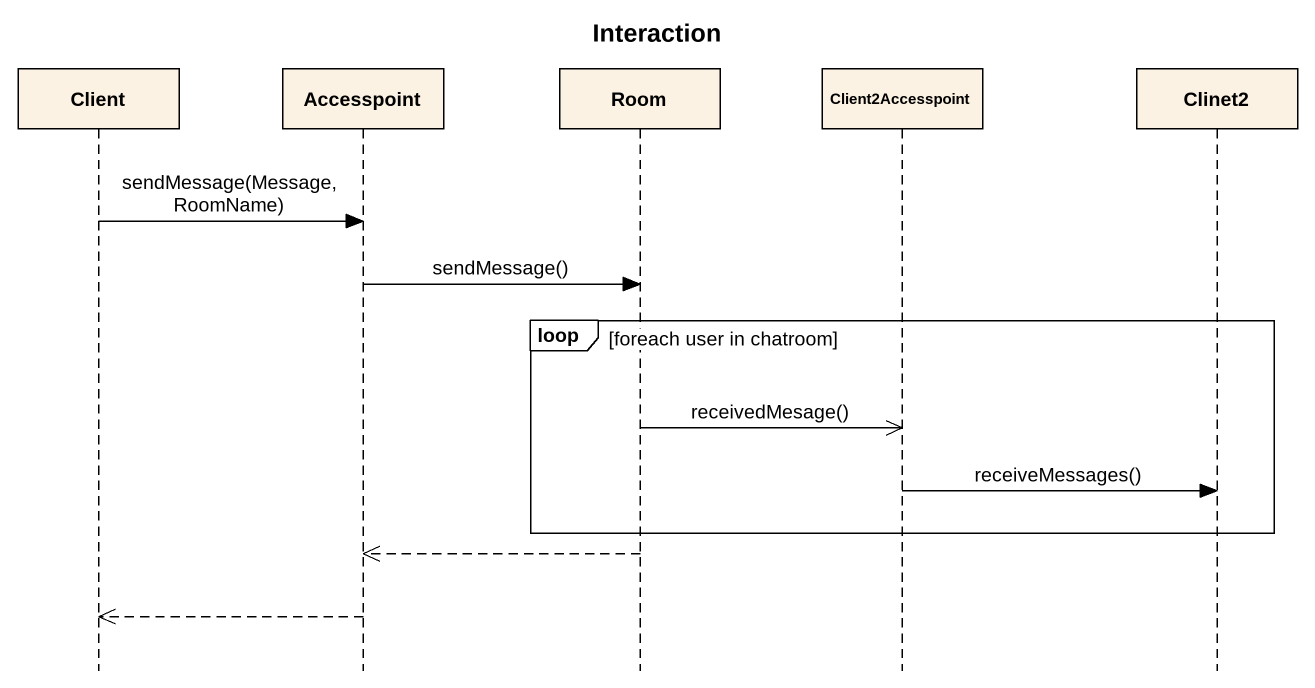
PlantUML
@startuml
title Interaction
hide footbox
participant Client
participant Accesspoint
participant Room
participant Client2Accesspoint
participant Clinet2

Client -> Accesspoint : sendMessage(Message, RoomName)
Accesspoint -> Room : sendMessage()
loop foreach user in chatroom
  Room ->> Client2Accesspoint : receivedMesage()
  Client2Accesspoint -> Clinet2 : receiveMessages()
end
Room -->> Accesspoint
Accesspoint -->> Client
@enduml
